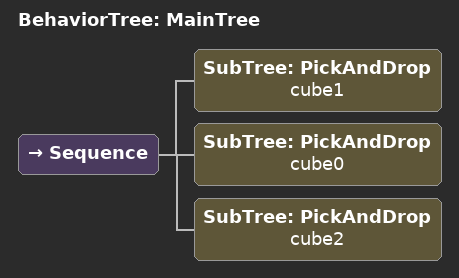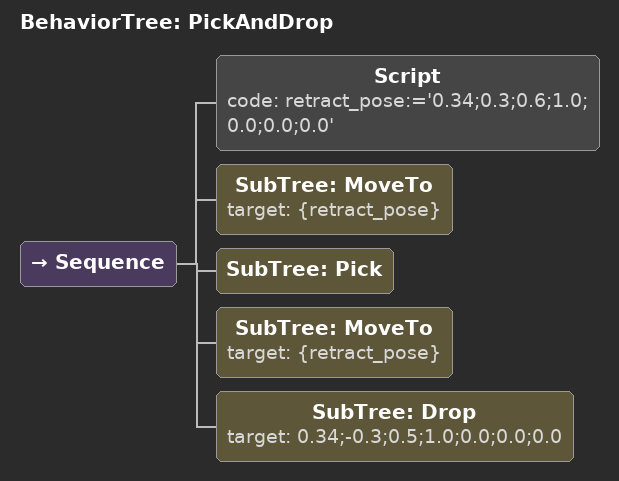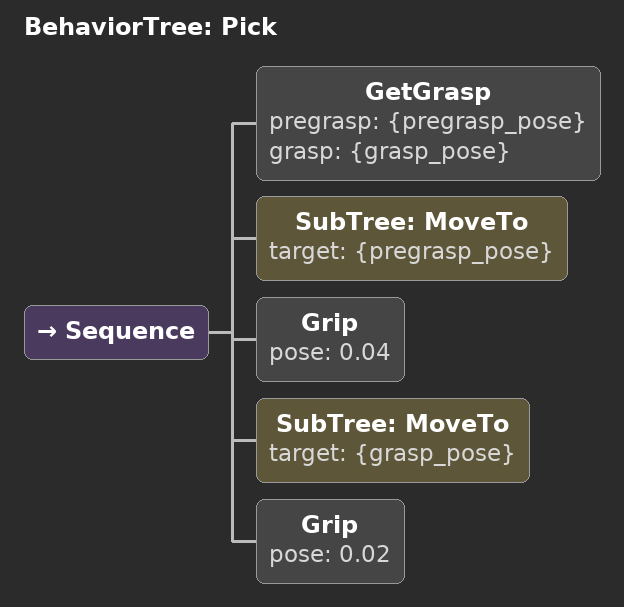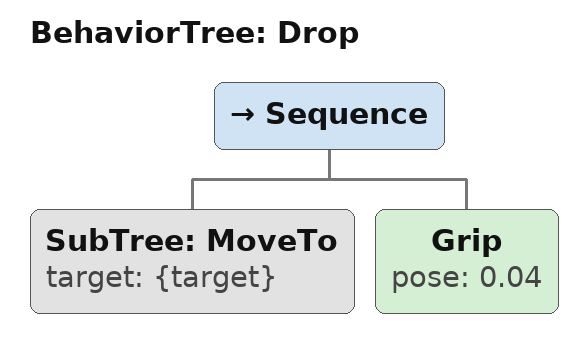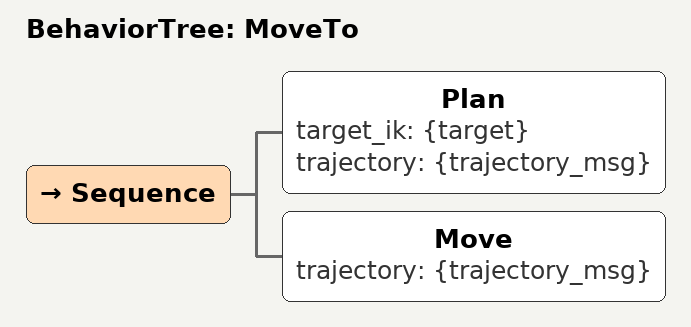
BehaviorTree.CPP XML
<?xml version="1.0" encoding="UTF-8"?>
<root BTCPP_format="4" main_tree_to_execute="MainTree">
  <BehaviorTree ID="MainTree">
    <Sequence>
      <SubTree ID="PickAndDrop" name="cube1"/>
      <SubTree ID="PickAndDrop" name="cube0"/>
      <SubTree ID="PickAndDrop" name="cube2"/>
    </Sequence>
  </BehaviorTree>

  <BehaviorTree ID="PickAndDrop">
    <Sequence>
      <Script code=" retract_pose:='0.34;0.3;0.6;1.0;0.0;0.0;0.0' " />
      <SubTree ID="MoveTo" target="{retract_pose}"/>
      <SubTree ID="Pick"/>
      <SubTree ID="MoveTo" target="{retract_pose}"/>
      <SubTree ID="Drop" target="0.34;-0.3;0.5;1.0;0.0;0.0;0.0"/>
    </Sequence>
  </BehaviorTree>

  <BehaviorTree ID="Pick">
    <Sequence>
      <GetGrasp pregrasp="{pregrasp_pose}" grasp="{grasp_pose}"/>
      <SubTree ID="MoveTo" target="{pregrasp_pose}"/>
      <Grip pose="0.04"/>
      <SubTree ID="MoveTo" target="{grasp_pose}"/>
      <Grip pose="0.02"/>
    </Sequence>
  </BehaviorTree>

  <BehaviorTree ID="Drop">
    <Sequence>
      <SubTree ID="MoveTo" target="{target}"/>
      <Grip pose="0.04"/>
    </Sequence>
  </BehaviorTree>

  <BehaviorTree ID="MoveTo">
    <Sequence>
      <Plan target_ik="{target}" trajectory="{trajectory_msg}"/>
      <Move trajectory="{trajectory_msg}"/>
    </Sequence>
  </BehaviorTree>

</root>
